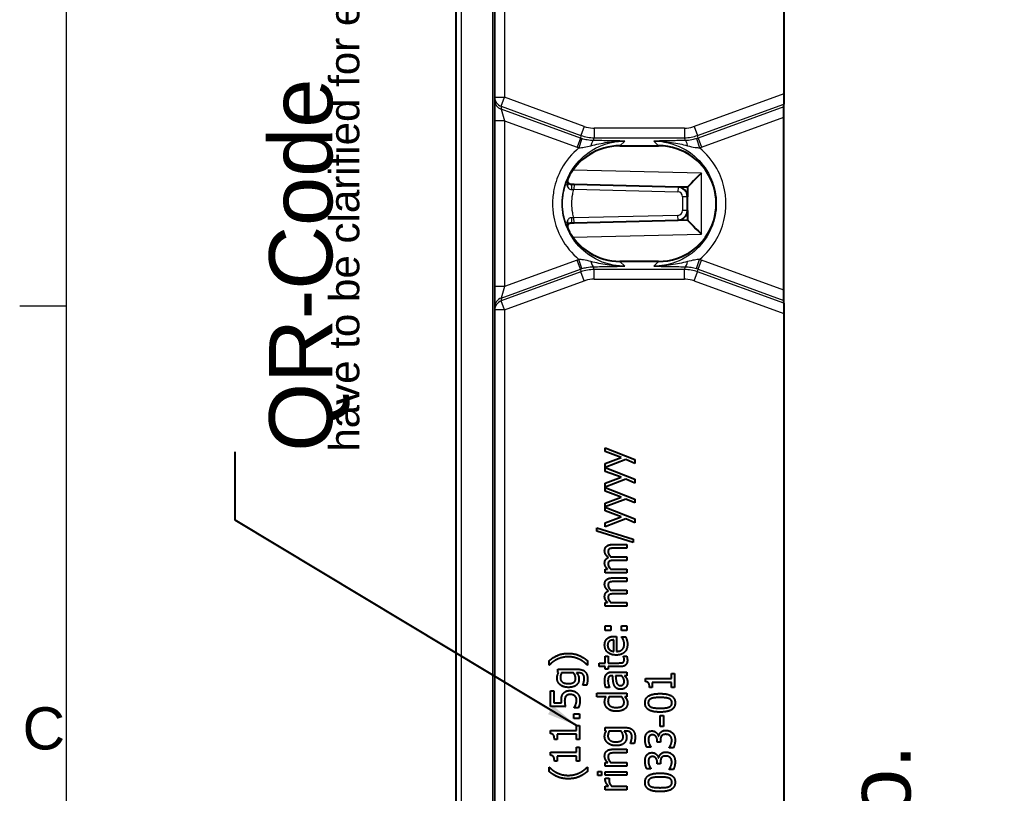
# Model space of a CAD drawing. Header units: millimetres. Extents: x 0 to 1486, y 0 to 1051.
# Drawn here: x 20.1 to 122.3, y 212.3 to 292.5 of the extents above; entities that cross this region are included whole.
import ezdxf

# ---------------------------------------------------------------- set-up
doc = ezdxf.new("R2010")
doc.units = ezdxf.units.MM
doc.header["$LTSCALE"] = 1.25
for name, color, linetype, lineweight, true_color in [('Sichtbare Kanten(DIN)', 7, 'Continuous', 25, 0x262659), ('Sichtbare tangentiale Kanten(DIN)', 7, 'Continuous', 15, 0x1a1a3e), ('Skizziergeometrie(DIN)', 7, 'Continuous', 9, 0x262659), ('Symbole(DIN)', 7, 'Continuous', 15, 0x262659)]:
    doc.layers.add(name, color=color, linetype=linetype, lineweight=lineweight, true_color=true_color)
doc.styles.add('Aktuell-DIN', font='arial.ttf')
doc.styles.add('Aktuell-DINGroßer Text', font='arial.ttf')
doc.dimstyles.new('STANDARD-DIN$7', dxfattribs={"dimscale": 1.25, "dimtxt": 5.25, "dimasz": 2.5, "dimexe": 3.175, "dimexo": 0, "dimgap": 0.8, "dimtad": 1, "dimrnd": 1e-08, "dimtxsty": 'Aktuell-DINGroßer Text', "dimcen": 0.09, "dimdle": 10, "dimclrd": 256, "dimclre": 256, "dimclrt": 256, "dimazin": 2, "dimtfac": 0.666667, "dimtmove": 0, "dimatfit": 3, "dimfxl": 1, "dimtolj": 1, "dimlwd": 25, "dimlwe": 25, "dimarcsym": 0})

# ---------------------------------------------------------------- blocks, each defined once
blk = doc.blocks.new('Ränder Standardrahmen')
at = {"layer": 'Skizziergeometrie(DIN)'}
blk.add_line((20, 210.25), (16.1, 210.25), dxfattribs=at)
at = {"layer": 'Skizziergeometrie(DIN)', "flags": 128}
blk.add_lwpolyline([(20, 20), (20, 821), (1169, 821), (1169, 20), (20, 20)], dxfattribs=at)
at = {"layer": 'Symbole(DIN)', "color": 179, "true_color": 0x262659, "insert": (16.339, 173.4), "char_height": 3.5, "attachment_point": 7, "style": 'Aktuell-DIN'}
blk.add_mtext('C', dxfattribs=at)

msp = doc.modelspace()

# ---------------------------------------------------------------- linework, layer by layer
at = {"layer": 'Sichtbare Kanten(DIN)'}
for p, q in [((65.4511, 134.9489), (65.4511, 411.9489)), ((69.4511, 284.4842), (69.4511, 406.992)), ((99.4511, 406.992), (99.4511, 284.8481)), ((69.4511, 284.1843), (69.4511, 284.4842)), ((69.4511, 282.0572), (69.4511, 284.1843)), ((99.4511, 284.8481), (99.4511, 283.7846)), ((99.4511, 283.4847), (99.4511, 283.7846)), ((99.4511, 282.4212), (99.4511, 283.4847)), ((69.4511, 264.8405), (69.4511, 282.0572)), ((99.4511, 264.4765), (99.4511, 282.4212)), ((82.4511, 279.4489), (86.4511, 279.4489)), ((77.6874, 275.4341), (77.3782, 275.4417)), ((88.4755, 275.1705), (77.6874, 275.4341)), ((89.4511, 275.1466), (88.4755, 275.1705)), ((89.4511, 275.1466), (89.4511, 275.1471)), ((89.4511, 275.1466), (89.4511, 274.1708)), ((89.4511, 272.727), (89.4511, 274.1708)), ((89.4511, 272.727), (89.4511, 271.7511)), ((77.6874, 271.4636), (88.4755, 271.7273)), ((88.4755, 271.7273), (89.4511, 271.7511)), ((89.4511, 271.7506), (89.4511, 271.7511)), ((77.3782, 271.456), (77.6874, 271.4636)), ((86.4511, 267.4489), (82.4511, 267.4489)), ((69.4511, 262.7134), (69.4511, 264.8405)), ((99.4511, 263.413), (99.4511, 264.4765)), ((69.4511, 262.4135), (69.4511, 262.7134)), ((99.4511, 263.1131), (99.4511, 263.413)), ((99.4511, 263.1131), (99.4511, 262.0496)), ((69.4511, 139.9057), (69.4511, 262.4135)), ((99.4511, 262.0496), (99.4511, 139.9057)), ((80.9225, 247.7219), (80.9225, 248.1157)), ((80.9225, 248.1157), (84.0027, 246.905)), ((82.5902, 247.1092), (80.9225, 247.7219)), ((80.9225, 246.4941), (82.5902, 247.1092)), ((83.0643, 246.9026), (80.9225, 246.0857)), ((80.9225, 246.0857), (80.9225, 246.4941)), ((84.0027, 246.499), (83.0643, 246.9026)), ((84.0027, 246.905), (84.0027, 246.499)), ((80.9225, 245.6676), (80.9225, 246.0614)), ((80.9225, 246.0614), (84.0027, 244.8507)), ((82.5902, 245.0549), (80.9225, 245.6676)), ((80.9225, 244.4398), (82.5902, 245.0549)), ((83.0643, 244.8483), (80.9225, 244.0314)), ((80.9225, 244.0314), (80.9225, 244.4398)), ((84.0027, 244.4447), (83.0643, 244.8483)), ((84.0027, 244.8507), (84.0027, 244.4447)), ((80.9225, 243.6133), (80.9225, 244.0071)), ((80.9225, 244.0071), (84.0027, 242.7964)), ((82.5902, 243.0006), (80.9225, 243.6133)), ((80.9225, 242.3855), (82.5902, 243.0006)), ((83.0643, 242.794), (80.9225, 241.9771)), ((80.9225, 241.9771), (80.9225, 242.3855)), ((84.0027, 242.3904), (83.0643, 242.794)), ((84.0027, 242.7964), (84.0027, 242.3904)), ((80.9225, 241.559), (80.9225, 241.9528)), ((80.9225, 241.9528), (84.0027, 240.7421)), ((82.5902, 240.9463), (80.9225, 241.559)), ((80.9225, 240.3313), (82.5902, 240.9463)), ((83.0643, 240.7397), (80.9225, 239.9228)), ((80.9225, 239.9228), (80.9225, 240.3313)), ((84.0027, 240.3361), (83.0643, 240.7397)), ((84.0027, 240.7421), (84.0027, 240.3361)), ((80.04, 239.4536), (80.04, 239.7988)), ((80.04, 239.7988), (83.8253, 238.6246)), ((83.8253, 238.2843), (80.04, 239.4536)), ((81.6907, 238.0752), (83.1737, 238.0752)), ((83.1737, 238.0752), (83.1737, 237.6959)), ((83.8253, 238.6246), (83.8253, 238.2843)), ((83.1737, 237.6959), (81.8706, 237.6959)), ((81.6907, 236.7988), (83.1737, 236.7988)), ((83.1737, 236.4196), (81.8706, 236.4196)), ((83.1737, 236.7988), (83.1737, 236.4196)), ((80.9225, 235.5225), (81.1705, 235.5225)), ((80.9225, 235.1432), (80.9225, 235.5225)), ((83.1737, 235.1432), (80.9225, 235.1432)), ((81.4914, 235.5225), (83.1737, 235.5225)), ((83.1737, 235.5225), (83.1737, 235.1432)), ((81.6907, 234.6108), (83.1737, 234.6108)), ((83.1737, 234.2316), (81.8706, 234.2316)), ((83.1737, 234.6108), (83.1737, 234.2316)), ((81.6907, 233.3345), (83.1737, 233.3345)), ((83.1737, 232.9552), (81.8706, 232.9552)), ((83.1737, 233.3345), (83.1737, 232.9552)), ((80.9225, 232.0582), (81.1705, 232.0582)), ((80.9225, 231.6789), (80.9225, 232.0582)), ((81.4914, 232.0582), (83.1737, 232.0582)), ((83.1737, 232.0582), (83.1737, 231.6789)), ((83.1737, 231.6789), (80.9225, 231.6789)), ((80.9225, 229.627), (81.4962, 229.627)), ((80.9225, 229.1457), (80.9225, 229.627)), ((81.4962, 229.1457), (80.9225, 229.1457)), ((81.4962, 229.627), (81.4962, 229.1457)), ((82.6, 229.627), (83.1737, 229.627)), ((82.6, 229.1457), (82.6, 229.627)), ((83.1737, 229.1457), (82.6, 229.1457)), ((83.1737, 229.627), (83.1737, 229.1457)), ((81.7977, 226.9893), (81.7977, 228.1781)), ((81.8804, 228.5476), (82.087, 228.5476)), ((82.087, 228.5476), (82.087, 226.9893)), ((82.6218, 228.5063), (83.0351, 228.5063)), ((82.6218, 228.4844), (82.6218, 228.5063)), ((75.1006, 225.5671), (75.1006, 226.029)), ((79.0633, 226.029), (79.0633, 225.5671)), ((80.2758, 225.7834), (80.9225, 225.7834)), ((80.2758, 225.4042), (80.2758, 225.7834)), ((80.9225, 226.4812), (81.2361, 226.4812)), ((80.9225, 225.7834), (80.9225, 226.4812)), ((81.2361, 226.4812), (81.2361, 225.7834)), ((81.2361, 225.7834), (82.3082, 225.7834)), ((82.8139, 226.4812), (83.1543, 226.4812)), ((82.8139, 226.4593), (82.8139, 226.4812)), ((75.12, 225.5671), (75.1006, 225.5671)), ((75.9831, 225.1416), (77.9766, 225.1416)), ((75.9831, 224.7843), (75.9831, 225.1416)), ((76.0779, 224.7624), (75.9831, 224.7843)), ((77.6241, 224.7624), (76.3866, 224.7624)), ((78.1322, 224.7624), (77.9353, 224.7624)), ((79.0633, 225.5671), (79.0439, 225.5671)), ((80.9225, 225.4042), (80.2758, 225.4042)), ((80.9225, 225.1489), (80.9225, 225.4042)), ((81.2361, 225.1489), (80.9225, 225.1489)), ((81.2361, 225.4042), (81.2361, 225.1489)), ((82.4833, 225.4042), (81.2361, 225.4042)), ((81.6348, 224.8475), (83.1737, 224.8475)), ((83.1737, 224.8475), (83.1737, 224.4682)), ((87.8068, 224.6919), (88.1131, 224.6919)), ((87.8068, 224.1595), (87.8068, 224.6919)), ((88.1131, 224.6919), (88.1131, 223.2283)), ((81.6932, 224.4682), (81.6202, 224.4682)), ((82.6194, 224.4682), (81.9946, 224.4682)), ((83.1737, 224.4682), (82.9355, 224.4682)), ((85.1034, 224.1595), (87.8068, 224.1595)), ((85.1034, 223.8483), (85.1034, 224.1595)), ((85.7963, 223.7729), (85.7963, 223.2283)), ((87.8068, 223.7729), (85.7963, 223.7729)), ((87.8068, 223.2283), (87.8068, 223.7729)), ((75.2343, 222.905), (75.5868, 222.905)), ((75.2343, 221.2591), (75.2343, 222.905)), ((75.5868, 222.905), (75.5868, 221.6457)), ((78.5941, 223.4714), (78.5941, 223.4909)), ((78.9879, 223.4714), (78.5941, 223.4714)), ((80.04, 222.6643), (83.1737, 222.6643)), ((80.04, 222.2851), (80.04, 222.6643)), ((81.3577, 223.2356), (80.9711, 223.2356)), ((81.3577, 223.2575), (81.3577, 223.2356)), ((83.1737, 222.6643), (83.1737, 222.2851)), ((85.7963, 223.2283), (85.5216, 223.2283)), ((88.1131, 223.2283), (87.8068, 223.2283)), ((75.5868, 221.6457), (76.3866, 221.6457)), ((81.0124, 222.2851), (80.04, 222.2851)), ((82.6267, 222.2851), (81.3261, 222.2851)), ((83.1737, 222.2851), (82.9452, 222.2851)), ((76.7805, 221.2591), (75.2343, 221.2591)), ((77.7019, 221.1351), (77.7019, 221.1643)), ((78.1273, 221.1351), (77.7019, 221.1351)), ((77.6605, 220.4982), (78.2343, 220.4982)), ((77.6605, 220.0168), (77.6605, 220.4982)), ((78.2343, 220.0168), (77.6605, 220.0168)), ((78.2343, 220.4982), (78.2343, 220.0168)), ((86.618, 220.3426), (86.9827, 220.3426)), ((86.618, 219.2073), (86.618, 220.3426)), ((86.9827, 220.3426), (86.9827, 219.2073)), ((75.2246, 218.7697), (77.928, 218.7697)), ((75.2246, 218.4585), (75.2246, 218.7697)), ((77.928, 219.3021), (78.2343, 219.3021)), ((77.928, 218.7697), (77.928, 219.3021)), ((78.2343, 219.3021), (78.2343, 217.8385)), ((80.9225, 219.0954), (82.916, 219.0954)), ((80.9225, 218.7381), (80.9225, 219.0954)), ((81.0173, 218.7162), (80.9225, 218.7381)), ((82.5635, 218.7162), (81.3261, 218.7162)), ((83.0716, 218.7162), (82.8747, 218.7162)), ((86.9827, 219.2073), (86.618, 219.2073)), ((75.9174, 217.8385), (75.6427, 217.8385)), ((75.9174, 218.3831), (75.9174, 217.8385)), ((77.928, 218.3831), (75.9174, 218.3831)), ((77.928, 217.8385), (77.928, 218.3831)), ((78.2343, 217.8385), (77.928, 217.8385)), ((86.319, 217.5808), (86.319, 217.7146)), ((86.652, 217.5808), (86.319, 217.5808)), ((86.4454, 218.1789), (86.4746, 218.1789)), ((86.652, 217.751), (86.652, 217.5808)), ((75.2246, 216.5184), (77.928, 216.5184)), ((75.2246, 216.2073), (75.2246, 216.5184)), ((77.928, 217.0509), (78.2343, 217.0509)), ((77.928, 216.5184), (77.928, 217.0509)), ((78.2343, 217.0509), (78.2343, 215.5873)), ((81.7126, 216.8321), (83.1737, 216.8321)), ((83.1737, 216.8321), (83.1737, 216.4528)), ((83.5335, 217.4253), (83.5335, 217.4447)), ((83.9274, 217.4253), (83.5335, 217.4253)), ((85.6601, 217.0509), (85.2347, 217.0509)), ((85.6601, 217.0752), (85.6601, 217.0509)), ((87.5661, 216.9682), (87.5661, 216.9974)), ((87.9916, 216.9682), (87.5661, 216.9682)), ((75.9174, 215.5873), (75.6427, 215.5873)), ((75.9174, 216.1319), (75.9174, 215.5873)), ((77.928, 216.1319), (75.9174, 216.1319)), ((77.928, 215.5873), (77.928, 216.1319)), ((78.2343, 215.5873), (77.928, 215.5873)), ((83.1737, 216.4528), (81.8901, 216.4528)), ((86.4454, 215.9277), (86.4746, 215.9277)), ((86.652, 215.4998), (86.652, 215.3296)), ((75.1006, 214.982), (75.12, 214.982)), ((75.1006, 214.5201), (75.1006, 214.982)), ((79.0439, 214.982), (79.0633, 214.982)), ((79.0633, 214.982), (79.0633, 214.5201)), ((80.1543, 214.5347), (80.5481, 214.5347)), ((80.1543, 214.1043), (80.1543, 214.5347)), ((80.5481, 214.5347), (80.5481, 214.1043)), ((80.9225, 215.4439), (81.1729, 215.4439)), ((80.9225, 215.0646), (80.9225, 215.4439)), ((83.1737, 215.0646), (80.9225, 215.0646)), ((80.9225, 214.5079), (83.1737, 214.5079)), ((80.9225, 214.1287), (80.9225, 214.5079)), ((81.4914, 215.4439), (83.1737, 215.4439)), ((83.1737, 215.4439), (83.1737, 215.0646)), ((83.1737, 214.5079), (83.1737, 214.1287)), ((85.6601, 214.7996), (85.2347, 214.7996)), ((85.6601, 214.824), (85.6601, 214.7996)), ((86.319, 215.3296), (86.319, 215.4633)), ((86.652, 215.3296), (86.319, 215.3296)), ((87.5661, 214.717), (87.5661, 214.7462)), ((87.9916, 214.717), (87.5661, 214.717)), ((80.5481, 214.1043), (80.1543, 214.1043)), ((83.1737, 214.1287), (80.9225, 214.1287)), ((80.9347, 213.8272), (81.3285, 213.8272)), ((81.3285, 213.8272), (81.3285, 213.8078)), ((80.9225, 213.0128), (81.258, 213.0128)), ((80.9225, 212.6335), (80.9225, 213.0128)), ((83.1737, 212.6335), (80.9225, 212.6335)), ((81.5765, 213.0128), (83.1737, 213.0128)), ((83.1737, 213.0128), (83.1737, 212.6335))]:
    msp.add_line(p, q, dxfattribs=at)
for centre, radius, start, end in [((82.4511, 273.4489), 6, 90, 154.70578), ((86.4511, 273.4489), 6, 17.234108, 90), ((88.4511, 274.1708), 1, 0, 88.6), ((86.4511, 273.4489), 6, 342.765892, 17.234108), ((88.4511, 272.727), 1, 271.4, 0), ((86.4511, 273.4489), 6, 270, 342.765892), ((82.4511, 273.4489), 6, 205.29422, 270)]:
    msp.add_arc(centre, radius, start, end, dxfattribs=at)
for centre, major_axis, start_param, end_param in [((90.9511, 276.6104), (1.4999, 1.4637), 1.58420608, 3.12882246), ((90.9511, 270.2873), (-1.4999, 1.4637), 0.01277019, 1.55738658)]:
    msp.add_ellipse(centre, major_axis=major_axis, ratio=0.01308681, start_param=start_param, end_param=end_param, dxfattribs=at)
for points, knots in [([(77.0263, 276.0125), (76.998, 275.9526), (76.9849, 275.8855), (76.9922, 275.7532), (77.0127, 275.6881), (77.0493, 275.6286), (77.0513, 275.6256), (77.0532, 275.6226)], [0, 0, 0, 0, 0.49695745, 0.49695745, 0.99391491, 0.99391491, 1.02081466, 1.02081466, 1.02081466, 1.02081466]), ([(77.3782, 275.4417), (77.352, 275.4423), (77.3262, 275.4455), (77.2619, 275.4598), (77.2251, 275.4743), (77.1498, 275.5165), (77.1143, 275.5466), (77.0737, 275.5934), (77.0629, 275.6078), (77.0535, 275.6221)], [-0.229242029, -0.229242029, -0.229242029, -0.229242029, -0.211233889, -0.211233889, -0.182420864, -0.182420864, -0.144963932, -0.144963932, -0.129209049, -0.129209049, -0.129209049, -0.129209049]), ([(77.0532, 271.2752), (77.0513, 271.2722), (77.0493, 271.2691), (77.0127, 271.2097), (76.9922, 271.1445), (76.9849, 271.0122), (76.998, 270.9452), (77.0263, 270.8853)], [0.96701516, 0.96701516, 0.96701516, 0.96701516, 0.99391491, 0.99391491, 1.49087236, 1.49087236, 1.98782982, 1.98782982, 1.98782982, 1.98782982]), ([(77.0532, 271.2752), (77.0532, 271.2752), (77.0532, 271.2752), (77.0532, 271.2752), (77.0747, 271.308), (77.102, 271.3391), (77.16, 271.3864), (77.1879, 271.4042), (77.248, 271.4323), (77.2799, 271.4428), (77.3345, 271.4532), (77.3562, 271.4555), (77.3782, 271.456)], [-0.100032044, -0.100032044, -0.100032044, -0.100032044, -0.100031662, -0.100031662, -0.100031662, -0.064956345, -0.064956345, -0.039267689, -0.039267689, -0.015102957, -0.015102957, 0, 0, 0, 0])]:
    msp.add_open_spline(points, degree=3, knots=knots, dxfattribs=at)
for points in [[(81.0513, 237.8855), (81.1535, 237.9755), (81.4598, 238.0752), (81.6907, 238.0752)], [(80.8593, 237.4139), (80.8593, 237.5598), (80.9492, 237.798), (81.0513, 237.8855)], [(81.2483, 236.7259), (81.0562, 236.8985), (80.8593, 237.2243), (80.8593, 237.4139)], [(81.3771, 237.6327), (81.2969, 237.5938), (81.2191, 237.4455), (81.2191, 237.3167)], [(81.2191, 237.3167), (81.2191, 237.2), (81.3625, 236.9325), (81.4987, 236.7915)], [(81.8706, 237.6959), (81.715, 237.6959), (81.45, 237.6716), (81.3771, 237.6327)], [(80.8593, 236.1376), (80.8593, 236.3369), (81.0416, 236.6457), (81.2483, 236.7259)], [(81.1705, 235.5225), (81.0222, 235.6708), (80.8593, 235.9625), (80.8593, 236.1376)], [(81.3771, 236.3564), (81.2969, 236.3175), (81.2191, 236.1692), (81.2191, 236.0403)], [(81.2191, 236.0403), (81.2191, 235.9188), (81.3723, 235.6489), (81.4914, 235.5225)], [(81.8706, 236.4196), (81.715, 236.4196), (81.45, 236.3953), (81.3771, 236.3564)], [(81.4987, 236.7915), (81.5327, 236.794), (81.6275, 236.7988), (81.6907, 236.7988)], [(80.8593, 233.9496), (80.8593, 234.0954), (80.9492, 234.3337), (81.0513, 234.4212)], [(81.2483, 233.2616), (81.0562, 233.4342), (80.8593, 233.7599), (80.8593, 233.9496)], [(81.0513, 234.4212), (81.1535, 234.5112), (81.4598, 234.6108), (81.6907, 234.6108)], [(81.3771, 234.1684), (81.2969, 234.1295), (81.2191, 233.9812), (81.2191, 233.8523)], [(81.8706, 234.2316), (81.715, 234.2316), (81.45, 234.2073), (81.3771, 234.1684)], [(80.8593, 232.6732), (80.8593, 232.8726), (81.0416, 233.1813), (81.2483, 233.2616)], [(81.2191, 233.8523), (81.2191, 233.7356), (81.3625, 233.4682), (81.4987, 233.3272)], [(81.3771, 232.892), (81.2969, 232.8531), (81.2191, 232.7048), (81.2191, 232.576)], [(81.8706, 232.9552), (81.715, 232.9552), (81.45, 232.9309), (81.3771, 232.892)], [(81.4987, 233.3272), (81.5327, 233.3296), (81.6275, 233.3345), (81.6907, 233.3345)], [(81.1705, 232.0582), (81.0222, 232.2065), (80.8593, 232.4982), (80.8593, 232.6732)], [(81.2191, 232.576), (81.2191, 232.4544), (81.3723, 232.1846), (81.4914, 232.0582)], [(80.8593, 227.6457), (80.8593, 227.8548), (80.9808, 228.1781), (81.1097, 228.2972)], [(81.1097, 228.2972), (81.2385, 228.4188), (81.6105, 228.5476), (81.8804, 228.5476)], [(81.3455, 228.0492), (81.2604, 227.9836), (81.1705, 227.777), (81.1705, 227.6238)], [(81.7977, 228.1781), (81.6445, 228.1732), (81.4209, 228.11), (81.3455, 228.0492)], [(82.7945, 228.1951), (82.7458, 228.2972), (82.6607, 228.4382), (82.6218, 228.4844)], [(82.8941, 227.7332), (82.8941, 227.8572), (82.8382, 228.0979), (82.7945, 228.1951)], [(83.0351, 228.5063), (83.0619, 228.4407), (83.1397, 228.2413), (83.1616, 228.1635)], [(83.1616, 228.1635), (83.1932, 228.0541), (83.2248, 227.8742), (83.2248, 227.7381)], [(75.1006, 226.029), (75.5163, 226.3791), (76.4547, 226.7802), (77.0819, 226.7802)], [(77.0819, 226.7802), (77.7043, 226.7802), (78.6476, 226.3815), (79.0633, 226.029)], [(82.0603, 226.6052), (81.5108, 226.6052), (80.8593, 227.1813), (80.8593, 227.6457)], [(81.1705, 227.6238), (81.1705, 227.4731), (81.2604, 227.2616), (81.3479, 227.174)], [(81.3479, 227.174), (81.4379, 227.089), (81.6543, 227.0014), (81.7977, 226.9893)], [(83.2248, 227.7381), (83.2248, 227.1984), (82.6194, 226.6052), (82.0603, 226.6052)], [(82.087, 226.9893), (82.4784, 226.9893), (82.8941, 227.3831), (82.8941, 227.7332)], [(75.9077, 226.153), (75.6573, 226.0314), (75.2586, 225.7202), (75.12, 225.5671)], [(77.0819, 226.4253), (76.7489, 226.4253), (76.1581, 226.277), (75.9077, 226.153)], [(78.2562, 226.153), (77.996, 226.2794), (77.4174, 226.4253), (77.0819, 226.4253)], [(79.0439, 225.5671), (78.9053, 225.7227), (78.4993, 226.0363), (78.2562, 226.153)], [(82.3082, 225.7834), (82.4784, 225.7834), (82.6656, 225.7956), (82.7458, 225.8369)], [(83.2175, 226.0606), (83.2175, 225.7518), (82.865, 225.4042), (82.4833, 225.4042)], [(82.7458, 225.8369), (82.8163, 225.871), (82.8868, 226.0241), (82.8868, 226.1554)], [(82.8868, 226.1554), (82.8868, 226.2478), (82.8309, 226.4204), (82.8139, 226.4593)], [(83.1543, 226.4812), (83.1834, 226.3742), (83.2175, 226.1554), (83.2175, 226.0606)], [(75.9199, 224.2032), (75.9199, 224.3783), (76.0025, 224.6335), (76.0779, 224.7624)], [(76.3866, 224.7624), (76.3186, 224.6214), (76.2602, 224.3831), (76.2602, 224.264)], [(77.8453, 224.1789), (77.8453, 224.3272), (77.7286, 224.6384), (77.6241, 224.7624)], [(77.9353, 224.7624), (78.069, 224.6092), (78.1954, 224.315), (78.1954, 224.0938)], [(77.9766, 225.1416), (78.5503, 225.1416), (79.0852, 224.6432), (79.0852, 224.1303)], [(78.5698, 224.6457), (78.4871, 224.7113), (78.2708, 224.7624), (78.1322, 224.7624)], [(81.0368, 224.6019), (81.1291, 224.7259), (81.4233, 224.8475), (81.6348, 224.8475)], [(76.2213, 223.5444), (76.0779, 223.6708), (75.9199, 224.0184), (75.9199, 224.2032)], [(76.2602, 224.264), (76.2602, 223.9771), (76.6832, 223.6465), (77.0795, 223.6465)], [(77.0795, 223.6465), (77.4539, 223.6465), (77.8453, 223.8969), (77.8453, 224.1789)], [(78.1954, 224.0938), (78.1954, 223.7097), (77.6241, 223.2551), (77.0868, 223.2551)], [(78.7448, 224.1595), (78.7448, 224.3345), (78.6524, 224.5776), (78.5698, 224.6457)], [(78.5941, 223.4909), (78.6111, 223.5298), (78.6646, 223.6781), (78.6865, 223.7729)], [(78.6865, 223.7729), (78.7132, 223.8774), (78.7448, 224.0549), (78.7448, 224.1595)], [(79.0852, 224.1303), (79.0852, 223.965), (79.0317, 223.6197), (78.9879, 223.4714)], [(80.869, 223.9236), (80.869, 224.157), (80.9419, 224.4755), (81.0368, 224.6019)], [(80.9711, 223.2356), (80.9419, 223.3402), (80.869, 223.7316), (80.869, 223.9236)], [(81.2799, 224.315), (81.2337, 224.2421), (81.2045, 224.033), (81.2045, 223.9212)], [(81.2045, 223.9212), (81.2045, 223.7899), (81.2823, 223.435), (81.3577, 223.2575)], [(81.6202, 224.4682), (81.4889, 224.4682), (81.3261, 224.388), (81.2799, 224.315)], [(81.8633, 223.4642), (81.7758, 223.6538), (81.7102, 224.1692), (81.6932, 224.4682)], [(81.9946, 224.4682), (82.0068, 224.3321), (82.0481, 223.9212), (82.087, 223.7924)], [(82.087, 223.7924), (82.1332, 223.6416), (82.3253, 223.4447), (82.4954, 223.4447)], [(82.4954, 223.4447), (82.6899, 223.4447), (82.8868, 223.6635), (82.8868, 223.8726)], [(82.8868, 223.8726), (82.8868, 224.0501), (82.7337, 224.3418), (82.6194, 224.4682)], [(82.9355, 224.4682), (82.9695, 224.422), (83.0911, 224.2664), (83.1275, 224.1935)], [(83.2369, 223.7364), (83.2369, 223.5979), (83.1324, 223.3475), (83.0376, 223.2526)], [(83.1275, 224.1935), (83.181, 224.0938), (83.2369, 223.9066), (83.2369, 223.7364)], [(85.5216, 223.2283), (85.5216, 223.5371), (85.3465, 223.8288), (85.1034, 223.8483)], [(77.0868, 223.2551), (76.8072, 223.2551), (76.3745, 223.4131), (76.2213, 223.5444)], [(76.5568, 222.6133), (76.6687, 222.7616), (77.009, 222.922), (77.2813, 222.922)], [(77.2813, 222.922), (77.4977, 222.922), (77.8672, 222.7834), (78.0033, 222.657)], [(78.0033, 222.657), (78.1395, 222.5306), (78.2975, 222.1538), (78.2975, 221.9204)], [(82.5222, 223.0533), (82.2888, 223.0533), (81.9582, 223.2502), (81.8633, 223.4642)], [(83.0376, 223.2526), (82.9452, 223.1627), (82.6729, 223.0533), (82.5222, 223.0533)], [(76.3696, 221.918), (76.3696, 222.1489), (76.445, 222.4674), (76.5568, 222.6133)], [(76.3866, 221.6457), (76.3769, 221.7186), (76.3696, 221.8596), (76.3696, 221.918)], [(76.8461, 222.3434), (76.7708, 222.2583), (76.7075, 222.0055), (76.7075, 221.8523)], [(76.7075, 221.8523), (76.7075, 221.687), (76.7586, 221.3588), (76.7805, 221.2591)], [(77.2789, 222.5136), (77.1184, 222.5136), (76.9142, 222.4261), (76.8461, 222.3434)], [(77.7675, 222.3604), (77.6776, 222.4358), (77.4393, 222.5136), (77.2789, 222.5136)], [(77.9499, 221.9277), (77.9499, 222.0492), (77.8623, 222.2778), (77.7675, 222.3604)], [(77.8623, 221.4877), (77.9037, 221.6068), (77.9499, 221.8037), (77.9499, 221.9277)], [(78.2975, 221.9204), (78.2975, 221.7065), (78.2027, 221.2883), (78.1273, 221.1351)], [(80.8593, 221.7283), (80.8593, 221.8961), (80.9347, 222.1465), (81.0124, 222.2851)], [(81.1729, 221.0646), (81.027, 221.1886), (80.8593, 221.5363), (80.8593, 221.7283)], [(81.3261, 222.2851), (81.258, 222.1441), (81.2069, 221.9204), (81.2069, 221.7915)], [(81.2069, 221.7915), (81.2069, 221.4998), (81.6445, 221.1692), (82.0578, 221.1692)], [(82.0578, 221.1692), (82.4565, 221.1692), (82.8771, 221.422), (82.8771, 221.7016)], [(82.8771, 221.7016), (82.8771, 221.8499), (82.741, 222.1513), (82.6267, 222.2851)], [(82.9452, 222.2851), (83.0181, 222.1975), (83.1154, 222.0687), (83.1567, 221.9812)], [(83.1567, 221.9812), (83.1956, 221.9009), (83.2369, 221.7283), (83.2369, 221.6141)], [(85.0524, 221.6505), (85.0524, 222.1441), (85.8303, 222.6084), (86.6131, 222.6084)], [(86.6156, 220.6902), (85.8036, 220.6902), (85.0524, 221.1595), (85.0524, 221.6505)], [(85.6966, 222.0906), (85.5434, 222.0298), (85.3854, 221.8183), (85.3854, 221.6505)], [(85.3854, 221.6505), (85.3854, 221.4828), (85.5434, 221.2664), (85.7015, 221.2032)], [(86.6131, 222.2), (86.3044, 222.2), (85.8498, 222.1513), (85.6966, 222.0906)], [(86.6131, 222.6084), (87.4203, 222.6084), (88.1763, 222.1392), (88.1763, 221.6505)], [(87.5272, 222.093), (87.3789, 222.1513), (86.9219, 222.2), (86.6131, 222.2)], [(88.1763, 221.6505), (88.1763, 221.1546), (87.4057, 220.6902), (86.6156, 220.6902)], [(87.5199, 221.2008), (87.6755, 221.2591), (87.8433, 221.4755), (87.8433, 221.6505)], [(87.8433, 221.6505), (87.8433, 221.8159), (87.6853, 222.0322), (87.5272, 222.093)], [(77.7019, 221.1643), (77.7359, 221.2105), (77.8234, 221.3831), (77.8623, 221.4877)], [(82.0651, 220.7778), (81.7685, 220.7778), (81.3358, 220.9309), (81.1729, 221.0646)], [(82.9355, 221.0087), (82.7872, 220.8993), (82.3496, 220.7778), (82.0651, 220.7778)], [(83.2369, 221.6141), (83.2369, 221.4293), (83.0838, 221.1181), (82.9355, 221.0087)], [(85.7015, 221.2032), (85.8546, 221.1424), (86.3214, 221.0987), (86.6156, 221.0987)], [(86.6156, 221.0987), (86.9316, 221.0987), (87.3546, 221.1376), (87.5199, 221.2008)], [(80.8593, 218.157), (80.8593, 218.3321), (80.9419, 218.5873), (81.0173, 218.7162)], [(81.3261, 218.7162), (81.258, 218.5752), (81.1996, 218.3369), (81.1996, 218.2178)], [(82.7847, 218.1327), (82.7847, 218.281), (82.668, 218.5922), (82.5635, 218.7162)], [(82.8747, 218.7162), (83.0084, 218.563), (83.1348, 218.2689), (83.1348, 218.0476)], [(82.916, 219.0954), (83.4898, 219.0954), (84.0246, 218.5971), (84.0246, 218.0841)], [(83.5092, 218.5995), (83.4265, 218.6651), (83.2102, 218.7162), (83.0716, 218.7162)], [(83.6842, 218.1133), (83.6842, 218.2883), (83.5919, 218.5314), (83.5092, 218.5995)], [(85.2201, 218.4658), (85.3149, 218.5971), (85.5896, 218.7332), (85.7744, 218.7332)], [(85.7744, 218.7332), (86.0224, 218.7332), (86.3968, 218.4074), (86.4454, 218.1789)], [(86.4746, 218.1789), (86.494, 218.2737), (86.5815, 218.4901), (86.669, 218.5825)], [(86.669, 218.5825), (86.7541, 218.6748), (87.0264, 218.7915), (87.2233, 218.7915)], [(87.2233, 218.7915), (87.4251, 218.7915), (87.7679, 218.653), (87.8992, 218.5266)], [(75.6427, 217.8385), (75.6427, 218.1473), (75.4677, 218.439), (75.2246, 218.4585)], [(81.1607, 217.4982), (81.0173, 217.6246), (80.8593, 217.9723), (80.8593, 218.157)], [(81.1996, 218.2178), (81.1996, 217.9309), (81.6227, 217.6003), (82.0189, 217.6003)], [(82.0189, 217.6003), (82.3933, 217.6003), (82.7847, 217.8507), (82.7847, 218.1327)], [(83.1348, 218.0476), (83.1348, 217.6635), (82.5635, 217.2089), (82.0262, 217.2089)], [(83.5335, 217.4447), (83.5505, 217.4836), (83.604, 217.6319), (83.6259, 217.7267)], [(83.6259, 217.7267), (83.6526, 217.8313), (83.6842, 218.0087), (83.6842, 218.1133)], [(84.0246, 218.0841), (84.0246, 217.9188), (83.9711, 217.5736), (83.9274, 217.4253)], [(85.0499, 217.8337), (85.0499, 218.0379), (85.1326, 218.3418), (85.2201, 218.4658)], [(85.2347, 217.0509), (85.1642, 217.1821), (85.0499, 217.6319), (85.0499, 217.8337)], [(85.49, 218.1667), (85.4389, 218.0914), (85.3976, 217.9066), (85.3976, 217.8021)], [(85.3976, 217.8021), (85.3976, 217.6927), (85.4511, 217.4763), (85.4924, 217.3718)], [(85.8157, 218.3248), (85.7015, 218.3248), (85.5386, 218.2372), (85.49, 218.1667)], [(86.319, 217.7146), (86.319, 217.9844), (86.0613, 218.3248), (85.8157, 218.3248)], [(86.759, 218.2032), (86.6982, 218.1181), (86.652, 217.8872), (86.652, 217.751)], [(87.1942, 218.3831), (87.0313, 218.3831), (86.8198, 218.2883), (86.759, 218.2032)], [(87.6609, 218.2178), (87.571, 218.298), (87.3571, 218.3831), (87.1942, 218.3831)], [(87.5661, 216.9974), (87.6585, 217.1238), (87.8287, 217.5517), (87.8287, 217.7632)], [(87.8287, 217.7632), (87.8287, 217.8872), (87.7509, 218.1351), (87.6609, 218.2178)], [(87.8992, 218.5266), (88.0353, 218.3953), (88.1763, 218.0233), (88.1763, 217.7875)], [(88.1763, 217.7875), (88.1763, 217.5614), (88.0669, 217.1189), (87.9916, 216.9682)], [(80.8593, 216.127), (80.8593, 216.4577), (81.2969, 216.8321), (81.7126, 216.8321)], [(82.0262, 217.2089), (81.7466, 217.2089), (81.3139, 217.3669), (81.1607, 217.4982)], [(85.4924, 217.3718), (85.5337, 217.2745), (85.6212, 217.1311), (85.6601, 217.0752)], [(86.669, 216.3313), (86.7541, 216.4236), (87.0264, 216.5403), (87.2233, 216.5403)], [(87.2233, 216.5403), (87.4251, 216.5403), (87.7679, 216.4018), (87.8992, 216.2753)], [(75.6427, 215.5873), (75.6427, 215.8961), (75.4677, 216.1878), (75.2246, 216.2073)], [(81.1729, 215.4439), (81.0197, 215.6141), (80.8593, 215.9423), (80.8593, 216.127)], [(81.3868, 216.3799), (81.3018, 216.3337), (81.2191, 216.1684), (81.2191, 216.0274)], [(81.2191, 216.0274), (81.2191, 215.8864), (81.3698, 215.5873), (81.4914, 215.4439)], [(81.8901, 216.4528), (81.7345, 216.4528), (81.4671, 216.4236), (81.3868, 216.3799)], [(85.0499, 215.5825), (85.0499, 215.7867), (85.1326, 216.0906), (85.2201, 216.2146)], [(85.2347, 214.7996), (85.1642, 214.9309), (85.0499, 215.3807), (85.0499, 215.5825)], [(85.2201, 216.2146), (85.3149, 216.3458), (85.5896, 216.482), (85.7744, 216.482)], [(85.49, 215.9155), (85.4389, 215.8402), (85.3976, 215.6554), (85.3976, 215.5509)], [(85.3976, 215.5509), (85.3976, 215.4415), (85.4511, 215.2251), (85.4924, 215.1206)], [(85.8157, 216.0736), (85.7015, 216.0736), (85.5386, 215.986), (85.49, 215.9155)], [(85.7744, 216.482), (86.0224, 216.482), (86.3968, 216.1562), (86.4454, 215.9277)], [(86.319, 215.4633), (86.319, 215.7332), (86.0613, 216.0736), (85.8157, 216.0736)], [(86.4746, 215.9277), (86.494, 216.0225), (86.5815, 216.2389), (86.669, 216.3313)], [(86.759, 215.952), (86.6982, 215.8669), (86.652, 215.636), (86.652, 215.4998)], [(87.1942, 216.1319), (87.0313, 216.1319), (86.8198, 216.0371), (86.759, 215.952)], [(87.6609, 215.9666), (87.571, 216.0468), (87.3571, 216.1319), (87.1942, 216.1319)], [(87.5661, 214.7462), (87.6585, 214.8726), (87.8287, 215.3005), (87.8287, 215.512)], [(87.8287, 215.512), (87.8287, 215.636), (87.7509, 215.8839), (87.6609, 215.9666)], [(87.8992, 216.2753), (88.0353, 216.1441), (88.1763, 215.7721), (88.1763, 215.5363)], [(88.1763, 215.5363), (88.1763, 215.3102), (88.0669, 214.8677), (87.9916, 214.717)], [(77.0819, 213.7689), (76.462, 213.7689), (75.5163, 214.1651), (75.1006, 214.5201)], [(75.12, 214.982), (75.2683, 214.8191), (75.6524, 214.5225), (75.9077, 214.3961)], [(79.0633, 214.5201), (78.6476, 214.17), (77.7165, 213.7689), (77.0819, 213.7689)], [(78.2562, 214.3961), (78.5041, 214.5176), (78.9053, 214.8264), (79.0439, 214.982)], [(85.4924, 215.1206), (85.5337, 215.0233), (85.6212, 214.8799), (85.6601, 214.824)], [(75.9077, 214.3961), (76.1557, 214.2745), (76.7513, 214.1238), (77.0819, 214.1238)], [(77.0819, 214.1238), (77.4272, 214.1238), (77.9985, 214.2697), (78.2562, 214.3961)], [(80.9225, 213.674), (80.9225, 213.7324), (80.9274, 213.7907), (80.9347, 213.8272)], [(81.258, 213.0128), (81.0732, 213.2194), (80.9225, 213.5282), (80.9225, 213.674)], [(81.3285, 213.8078), (81.3163, 213.764), (81.3115, 213.6692), (81.3115, 213.6035)], [(81.3115, 213.6035), (81.3115, 213.4504), (81.4452, 213.1489), (81.5765, 213.0128)], [(85.0524, 213.3993), (85.0524, 213.8928), (85.8303, 214.3572), (86.6131, 214.3572)], [(85.6966, 213.8394), (85.5434, 213.7786), (85.3854, 213.5671), (85.3854, 213.3993)], [(86.6131, 213.9488), (86.3044, 213.9488), (85.8498, 213.9001), (85.6966, 213.8394)], [(86.6131, 214.3572), (87.4203, 214.3572), (88.1763, 213.888), (88.1763, 213.3993)], [(87.5272, 213.8418), (87.3789, 213.9001), (86.9219, 213.9488), (86.6131, 213.9488)], [(87.8433, 213.3993), (87.8433, 213.5646), (87.6853, 213.781), (87.5272, 213.8418)], [(86.6156, 212.439), (85.8036, 212.439), (85.0524, 212.9082), (85.0524, 213.3993)], [(85.3854, 213.3993), (85.3854, 213.2316), (85.5434, 213.0152), (85.7015, 212.952)], [(85.7015, 212.952), (85.8546, 212.8912), (86.3214, 212.8475), (86.6156, 212.8475)], [(88.1763, 213.3993), (88.1763, 212.9034), (87.4057, 212.439), (86.6156, 212.439)], [(86.6156, 212.8475), (86.9316, 212.8475), (87.3546, 212.8864), (87.5199, 212.9496)], [(87.5199, 212.9496), (87.6755, 213.0079), (87.8433, 213.2243), (87.8433, 213.3993)]]:
    msp.add_open_spline(points, degree=2, dxfattribs=at)
at = {"layer": 'Sichtbare tangentiale Kanten(DIN)'}
for p, q in [((65.9511, 411.9489), (65.9511, 134.9489)), ((69.2511, 134.9489), (69.2511, 411.9489)), ((70.4511, 406.992), (70.4511, 284.4842)), ((69.4511, 284.4842), (70.4511, 284.4842)), ((70.1092, 283.5451), (70.4511, 284.4842)), ((78.7369, 281.4684), (70.4511, 284.4842)), ((99.4511, 284.8481), (90.1652, 281.4684)), ((70.1092, 283.5451), (70.1092, 283.2452)), ((70.1092, 283.5451), (78.3951, 280.5293)), ((70.1092, 283.2452), (70.4511, 282.0572)), ((78.3454, 280.2475), (70.1092, 283.2452)), ((90.507, 280.5293), (99.4511, 283.7846)), ((99.4511, 283.4847), (90.5567, 280.2475)), ((70.4511, 282.0572), (69.4511, 282.0572)), ((70.4511, 282.0572), (70.4511, 264.8405)), ((70.4511, 282.0572), (78.0036, 279.3083)), ((90.8985, 279.3083), (99.4511, 282.4212)), ((78.7369, 281.4684), (78.3951, 280.5293)), ((89.1398, 281.2876), (79.7623, 281.2876)), ((79.7623, 281.2876), (79.7623, 280.2882)), ((89.1398, 281.2876), (89.1398, 280.2882)), ((90.1652, 281.4684), (90.507, 280.5293)), ((78.3454, 280.2475), (78.0036, 279.3083)), ((78.4992, 280.195), (78.1959, 279.2427)), ((78.3951, 280.5293), (78.3454, 280.2475)), ((79.7107, 279.9956), (79.7623, 280.2882)), ((79.7623, 280.2882), (89.1398, 280.2882)), ((82.4511, 279.4489), (82.9412, 279.939)), ((85.9609, 279.939), (86.4511, 279.4489)), ((89.1398, 280.2882), (89.1914, 279.9955)), ((90.4035, 280.1952), (90.707, 279.243)), ((90.5567, 280.2475), (90.507, 280.5293)), ((90.5567, 280.2475), (90.8985, 279.3083)), ((90.9118, 276.6104), (77.5688, 276.9365)), ((90.9118, 270.2873), (90.9118, 276.6104)), ((77.6874, 275.4341), (77.6752, 274.9343)), ((77.6752, 274.9343), (88.4633, 274.6706)), ((88.4755, 275.1705), (88.4633, 274.6706)), ((89.4511, 274.1708), (88.9511, 274.1708)), ((88.9511, 274.1708), (88.9511, 272.727)), ((89.4511, 272.727), (88.9511, 272.727)), ((88.4633, 272.2271), (77.6752, 271.9635)), ((77.6874, 271.4636), (77.6752, 271.9635)), ((88.4755, 271.7273), (88.4633, 272.2271)), ((77.5688, 269.9612), (90.9118, 270.2873)), ((78.0036, 267.5894), (70.4511, 264.8405)), ((78.3454, 266.6503), (78.0036, 267.5894)), ((78.4992, 266.7028), (78.1959, 267.655)), ((90.4035, 266.7026), (90.707, 267.6548)), ((90.5567, 266.6503), (90.8985, 267.5894)), ((99.4511, 264.4765), (90.8985, 267.5894)), ((70.1092, 263.6526), (78.3454, 266.6503)), ((78.3454, 266.6503), (78.3951, 266.3685)), ((79.7623, 266.6095), (79.7107, 266.9022)), ((79.7623, 265.6102), (79.7623, 266.6095)), ((89.1398, 266.6095), (79.7623, 266.6095)), ((82.4511, 267.4489), (82.9412, 266.9588)), ((86.4511, 267.4489), (85.9609, 266.9588)), ((89.1914, 266.9022), (89.1398, 266.6095)), ((89.1398, 265.6102), (89.1398, 266.6095)), ((90.507, 266.3685), (90.5567, 266.6503)), ((90.5567, 266.6503), (99.4511, 263.413)), ((78.3951, 266.3685), (70.1092, 263.3527)), ((78.7369, 265.4293), (78.3951, 266.3685)), ((79.7623, 265.6102), (89.1398, 265.6102)), ((90.1652, 265.4293), (90.507, 266.3685)), ((99.4511, 263.1131), (90.507, 266.3685)), ((70.4511, 264.8405), (69.4511, 264.8405)), ((70.4511, 264.8405), (70.1092, 263.6526)), ((70.4511, 262.4135), (78.7369, 265.4293)), ((90.1652, 265.4293), (99.4511, 262.0496)), ((70.1092, 263.6526), (70.1092, 263.3527)), ((70.4511, 262.4135), (70.1092, 263.3527)), ((70.4511, 262.4135), (69.4511, 262.4135)), ((70.4511, 262.4135), (70.4511, 139.9057))]:
    msp.add_line(p, q, dxfattribs=at)
for centre, start, end in [((88.4511, 274.1708), 0, 88.6), ((88.4511, 272.727), 271.4, 0)]:
    msp.add_arc(centre, 0.5, start, end, dxfattribs=at)
for centre, major_axis, ratio, start_param, end_param in [((70.4511, 284.4842), (-1, 0), 0.99931021, 0, 1.22195219), ((70.4511, 284.1843), (-1, 0), 0.99931021, 0, 1.22195219), ((79.7137, 284.01), (-0.6952, -3.9429), 0.99905825, 6.10875979, 6.14940739), ((79.763, 284.2894), (-0.6948, -3.9405), 0.99968576, 6.10875979, 6.45761082), ((79.7107, 278.9962), (0.0113, 0.9999), 0.30869269, 0.03669968, 1.09385034), ((89.1391, 284.2894), (0.6948, -3.9405), 0.99968576, 6.10875979, 6.45761082), ((89.1914, 278.9961), (-0.0113, 0.9999), 0.30903758, 5.18969233, 6.24648131), ((89.1884, 284.01), (0.6952, -3.9429), 0.99905825, 0.13393657, 0.17442551), ((79.7137, 284.01), (-0.8688, -4.9271), 0.9993719, 6.10875979, 6.14940739), ((89.1884, 284.01), (0.8688, -4.9271), 0.9993719, 0.13393657, 0.17442551), ((76.6348, 275.3488), (0.4177, 0.2748), 0.65686063, 5.19683585, 6.27923327), ((77.366, 274.9418), (0.0122, 0.4999), 0.19249261, 4.66136744, 6.28318531), ((76.6348, 271.5489), (0.4177, -0.2748), 0.65686063, 0.00395204, 1.08634946), ((77.366, 271.9559), (0.0122, -0.4999), 0.19249261, 0, 1.62181787), ((79.7137, 262.8877), (-0.8688, 4.9271), 0.9993719, 0.13377792, 0.17442551), ((89.1884, 262.8877), (0.8688, 4.9271), 0.9993719, 6.10875979, 6.14924874), ((79.7137, 262.8877), (-0.6952, 3.9429), 0.99905825, 0.13377792, 0.17442551), ((79.763, 262.6083), (-0.6948, 3.9405), 0.99968576, 6.10875979, 6.45761082), ((79.7107, 267.9016), (0.0113, -0.9999), 0.30869269, 5.18933497, 6.24648563), ((89.1391, 262.6083), (0.6948, 3.9405), 0.99968576, 6.10875979, 6.45761082), ((89.1914, 267.9016), (-0.0113, -0.9999), 0.30903758, 0.036704, 1.09349298), ((89.1884, 262.8877), (0.6952, 3.9429), 0.99905825, 6.10875979, 6.14924874), ((70.4511, 262.7134), (-1, 0), 0.99931021, 5.06123312, 6.28318531), ((70.4511, 262.4135), (-1, 0), 0.99931021, 5.06123312, 6.28318531)]:
    msp.add_ellipse(centre, major_axis=major_axis, ratio=ratio, start_param=start_param, end_param=end_param, dxfattribs=at)
for points, knots in [([(78.7369, 281.4684), (79.0186, 281.3658), (79.3158, 281.3059), (79.6643, 281.2888), (79.7133, 281.2876), (79.7623, 281.2876)], [-0.174425513, -0.174425513, -0.174425513, -0.174425513, 0.125397412, 0.125397412, 0.174425513, 0.174425513, 0.174425513, 0.174425513]), ([(89.1398, 281.2876), (89.4396, 281.2876), (89.7394, 281.3329), (90.0727, 281.436), (90.1191, 281.4516), (90.1652, 281.4684)], [-0.174425513, -0.174425513, -0.174425513, -0.174425513, 0.125397412, 0.125397412, 0.174425513, 0.174425513, 0.174425513, 0.174425513]), ([(82.9412, 266.9588), (82.7959, 266.9588), (82.6463, 266.964), (82.3515, 266.9844), (82.2044, 266.9996), (81.9554, 267.0339), (81.8532, 267.0505), (80.7184, 267.2627), (79.7342, 267.7108), (78.2303, 268.9022), (77.6598, 269.5792), (76.9241, 270.9271), (76.6955, 271.5628), (76.4897, 272.6281), (76.4502, 273.0454), (76.4511, 273.4627), (76.452, 273.8798), (76.4932, 274.2969), (76.7034, 275.361), (76.9346, 275.9955), (77.6756, 277.34), (78.2487, 278.0145), (79.7571, 279.1997), (80.7431, 279.6438), (81.8767, 279.8511), (81.9769, 279.867), (82.2207, 279.8999), (82.3646, 279.9145), (82.6529, 279.9339), (82.7991, 279.9389), (82.9412, 279.939)], [-2.35277973, -2.35277973, -2.35277973, -2.35277973, -2.30164246, -2.30164246, -2.25050519, -2.25050519, -2.21465859, -2.21465859, -1.85093652, -1.85093652, -1.55042859, -1.55042859, -1.31926864, -1.31926864, -1.17479367, -1.17479367, -1.17479367, -1.03036189, -1.03036189, -0.79927105, -0.79927105, -0.49885295, -0.49885295, -0.13513091, -0.13513091, -0.1000076, -0.1000076, -0.0500038, -0.0500038, 0, 0, 0, 0]), ([(79.7107, 279.9956), (79.4938, 279.9986), (79.2756, 280.0191), (78.8698, 280.0905), (78.6828, 280.1365), (78.4992, 280.195)], [0, 0, 0, 0, 0.085569422, 0.085569422, 0.157810463, 0.157810463, 0.157810463, 0.157810463]), ([(79.4417, 279.4583), (79.977, 279.5996), (80.5452, 279.7255), (81.4225, 279.8542), (81.717, 279.8873), (82.1678, 279.9202), (82.3221, 279.9284), (82.6314, 279.9384), (82.7855, 279.9404), (82.9412, 279.939)], [-0.360942577, -0.360942577, -0.360942577, -0.360942577, -0.179913344, -0.179913344, -0.090860432, -0.090860432, -0.044872271, -0.044872271, 0.001115871, 0.001115871, 0.001115871, 0.001115871]), ([(82.9412, 279.939), (82.8125, 279.9419), (82.6796, 279.9446), (82.4162, 279.95), (82.2841, 279.9527), (81.8944, 279.9606), (81.6352, 279.9657), (80.8377, 279.9802), (80.2846, 279.989), (79.7107, 279.9956)], [-0.001115871, -0.001115871, -0.001115871, -0.001115871, 0.044872271, 0.044872271, 0.090860432, 0.090860432, 0.179913344, 0.179913344, 0.360942577, 0.360942577, 0.360942577, 0.360942577]), ([(89.1914, 279.9955), (88.631, 279.9892), (88.0906, 279.9806), (87.0205, 279.9612), (86.4896, 279.9501), (85.9609, 279.939)], [0, 0, 0, 0, 0.176767704, 0.176767704, 0.362003487, 0.362003487, 0.362003487, 0.362003487]), ([(85.9609, 279.939), (86.5858, 279.9445), (87.2101, 279.8961), (88.384, 279.7199), (88.938, 279.5966), (89.4607, 279.4586)], [-0.362003487, -0.362003487, -0.362003487, -0.362003487, -0.176767704, -0.176767704, 0, 0, 0, 0]), ([(85.9609, 279.939), (86.3371, 279.9389), (86.7133, 279.9061), (88.1192, 279.6589), (89.1084, 279.2208), (90.631, 278.0397), (91.2127, 277.3611), (91.964, 276.0057), (92.1981, 275.3653), (92.4099, 274.2911), (92.4511, 273.87), (92.4511, 273.4489), (92.4511, 273.0278), (92.4099, 272.6067), (92.1981, 271.5324), (91.964, 270.892), (91.2127, 269.5366), (90.631, 268.858), (89.1084, 267.6769), (88.1192, 267.2388), (86.7133, 266.9917), (86.3371, 266.9588), (85.9609, 266.9588)], [-2.45658153, -2.45658153, -2.45658153, -2.45658153, -2.32634343, -2.32634343, -1.96246072, -1.96246072, -1.65920763, -1.65920763, -1.42593602, -1.42593602, -1.28014127, -1.28014127, -1.28014127, -1.13434651, -1.13434651, -0.9010749, -0.9010749, -0.59782181, -0.59782181, -0.23393911, -0.23393911, -0.103701, -0.103701, -0.103701, -0.103701]), ([(90.4035, 280.1952), (90.2431, 280.144), (90.0799, 280.1024), (89.6736, 280.0237), (89.4316, 279.9989), (89.1914, 279.9955)], [-0.157900257, -0.157900257, -0.157900257, -0.157900257, -0.094765941, -0.094765941, 0, 0, 0, 0]), ([(78.1959, 279.2427), (77.4598, 278.6401), (76.8402, 277.8959), (76.0092, 276.3881), (75.7423, 275.6557), (75.4997, 274.4276), (75.4521, 273.9463), (75.4511, 273.4648), (75.45, 272.9832), (75.4956, 272.5015), (75.7332, 271.2721), (75.997, 270.5384), (76.8269, 269.018), (77.4519, 268.2641), (78.1959, 267.655)], [0.51389897, 0.51389897, 0.51389897, 0.51389897, 0.79927105, 0.79927105, 1.03036189, 1.03036189, 1.17479367, 1.17479367, 1.17479367, 1.31926864, 1.31926864, 1.55042859, 1.55042859, 1.83888074, 1.83888074, 1.83888074, 1.83888074]), ([(78.1959, 279.2427), (78.3614, 279.2477), (78.5396, 279.2672), (78.9512, 279.3367), (79.1886, 279.3915), (79.4417, 279.4583)], [-0.157810463, -0.157810463, -0.157810463, -0.157810463, -0.085569422, -0.085569422, 0, 0, 0, 0]), ([(89.4607, 279.4586), (89.7409, 279.3846), (90.002, 279.3254), (90.408, 279.2627), (90.5624, 279.2473), (90.707, 279.243)], [0, 0, 0, 0, 0.094765941, 0.094765941, 0.157900257, 0.157900257, 0.157900257, 0.157900257]), ([(90.707, 267.6548), (91.4378, 268.2533), (92.0539, 268.9916), (92.889, 270.498), (93.1591, 271.2371), (93.4036, 272.4769), (93.4511, 272.9629), (93.4511, 273.4489), (93.4511, 273.9348), (93.4036, 274.4208), (93.1591, 275.6606), (92.889, 276.3998), (92.0539, 277.9061), (91.4378, 278.6444), (90.707, 279.243)], [0.61767427, 0.61767427, 0.61767427, 0.61767427, 0.9010749, 0.9010749, 1.13434651, 1.13434651, 1.28014127, 1.28014127, 1.28014127, 1.42593602, 1.42593602, 1.65920763, 1.65920763, 1.94260826, 1.94260826, 1.94260826, 1.94260826]), ([(77.0222, 276.0115), (77.0041, 275.9725), (76.9882, 275.9323), (76.9317, 275.7601), (76.9136, 275.621), (76.9344, 275.3976), (76.9547, 275.3124), (76.9891, 275.234)], [-0.134805661, -0.134805661, -0.134805661, -0.134805661, -0.112978532, -0.112978532, -0.043453282, -0.043453282, 0, 0, 0, 0]), ([(77.0532, 275.6226), (77.0263, 275.6631), (77.0081, 275.7066), (76.9805, 275.8196), (76.9829, 275.889), (77.0064, 275.9732), (77.0136, 275.9927), (77.0222, 276.0115)], [0, 0, 0, 0, 0.043453282, 0.043453282, 0.112978532, 0.112978532, 0.134805661, 0.134805661, 0.134805661, 0.134805661]), ([(77.0263, 276.0125), (77.026, 276.0124), (77.0256, 276.0123), (77.0249, 276.0121), (77.0246, 276.0121), (77.0242, 276.012), (77.0236, 276.0118), (77.0229, 276.0117), (77.0222, 276.0115)], [0, 0, 0, 0, 0.0250996274, 0.0250996274, 0.0501992549, 0.0501992549, 0.0501992549, 0.0996719335, 0.0996719335, 0.0996719335, 0.0996719335]), ([(76.7946, 275.4559), (76.6969, 275.1788), (76.6194, 274.8945), (76.4886, 274.2251), (76.4511, 273.837), (76.4511, 273.4489), (76.4511, 273.0607), (76.4886, 272.6726), (76.6194, 272.0032), (76.6969, 271.7189), (76.7946, 271.4418)], [-0.961393127, -0.961393127, -0.961393127, -0.961393127, -0.887848237, -0.887848237, -0.790702617, -0.790702617, -0.790702617, -0.693556996, -0.693556996, -0.620012107, -0.620012107, -0.620012107, -0.620012107]), ([(76.9891, 275.234), (77.0013, 275.2053), (77.0156, 275.1775), (77.0704, 275.0879), (77.1204, 275.0312), (77.2296, 274.9556), (77.2842, 274.9313), (77.3814, 274.9125), (77.4208, 274.9104), (77.4614, 274.914)], [0.129203764, 0.129203764, 0.129203764, 0.129203764, 0.144963932, 0.144963932, 0.182420864, 0.182420864, 0.211233889, 0.211233889, 0.229242029, 0.229242029, 0.229242029, 0.229242029]), ([(77.6752, 271.9635), (77.6224, 272.1343), (77.5788, 272.3079), (77.4824, 272.8012), (77.4511, 273.125), (77.4511, 273.4489), (77.4511, 273.7727), (77.4824, 274.0965), (77.5788, 274.5898), (77.6224, 274.7634), (77.6752, 274.9343)], [0.639926168, 0.639926168, 0.639926168, 0.639926168, 0.693556996, 0.693556996, 0.790702617, 0.790702617, 0.790702617, 0.887848237, 0.887848237, 0.941479065, 0.941479065, 0.941479065, 0.941479065]), ([(77.4614, 274.914), (77.4965, 274.9171), (77.532, 274.9203), (77.6033, 274.9271), (77.6392, 274.9306), (77.6752, 274.9343)], [0, 0, 0, 0, 0.0155618801, 0.0155618801, 0.0311237601, 0.0311237601, 0.0311237601, 0.0311237601]), ([(76.9891, 271.6637), (76.9654, 271.6101), (76.9485, 271.5531), (76.9202, 271.4018), (76.9182, 271.3066), (76.9423, 271.0999), (76.9745, 270.9886), (77.0222, 270.8862)], [-0.134100459, -0.134100459, -0.134100459, -0.134100459, -0.104309994, -0.104309994, -0.056645251, -0.056645251, 0.000705202, 0.000705202, 0.000705202, 0.000705202]), ([(77.4614, 271.9837), (77.4274, 271.9868), (77.3941, 271.9857), (77.3112, 271.9736), (77.2637, 271.9568), (77.1754, 271.9082), (77.1352, 271.8756), (77.0534, 271.7872), (77.0165, 271.7275), (76.9889, 271.6639), (76.9889, 271.6639), (76.9889, 271.6639), (76.9891, 271.6637)], [0, 0, 0, 0, 0.015102957, 0.015102957, 0.039267689, 0.039267689, 0.064956345, 0.064956345, 0.100031662, 0.100031662, 0.100031662, 0.10003733, 0.10003733, 0.10003733, 0.10003733]), ([(77.6752, 271.9635), (77.6392, 271.9671), (77.6033, 271.9706), (77.532, 271.9774), (77.4965, 271.9806), (77.4614, 271.9837)], [-0.0311237601, -0.0311237601, -0.0311237601, -0.0311237601, -0.0155618801, -0.0155618801, 0, 0, 0, 0]), ([(77.0222, 270.8862), (76.9996, 270.9355), (76.9869, 270.9903), (76.9854, 271.0933), (76.9927, 271.1412), (77.0204, 271.2182), (77.0348, 271.2474), (77.0532, 271.2752)], [-0.000705202, -0.000705202, -0.000705202, -0.000705202, 0.056645251, 0.056645251, 0.104309994, 0.104309994, 0.134100459, 0.134100459, 0.134100459, 0.134100459]), ([(77.0222, 270.8862), (77.0229, 270.8861), (77.0236, 270.8859), (77.0242, 270.8857), (77.0246, 270.8857), (77.0249, 270.8856), (77.0256, 270.8854), (77.026, 270.8853), (77.0263, 270.8853)], [1.3038060423, 1.3038060423, 1.3038060423, 1.3038060423, 1.3532787209, 1.3532787209, 1.3532787209, 1.3783783484, 1.3783783484, 1.4034779758, 1.4034779758, 1.4034779758, 1.4034779758]), ([(79.4417, 267.4394), (79.1618, 267.5133), (78.9009, 267.5725), (78.4951, 267.6352), (78.3406, 267.6506), (78.1959, 267.655)], [0, 0, 0, 0, 0.094652212, 0.094652212, 0.157810466, 0.157810466, 0.157810466, 0.157810466]), ([(90.707, 267.6548), (90.5417, 267.6498), (90.3638, 267.6304), (89.9521, 267.561), (89.7142, 267.5061), (89.4607, 267.4391)], [-0.157900256, -0.157900256, -0.157900256, -0.157900256, -0.085749399, -0.085749399, 0, 0, 0, 0]), ([(78.4992, 266.7028), (78.6597, 266.7539), (78.8229, 266.7955), (79.2291, 266.874), (79.4708, 266.8988), (79.7107, 266.9022)], [-0.157810466, -0.157810466, -0.157810466, -0.157810466, -0.094652212, -0.094652212, 0, 0, 0, 0]), ([(82.9412, 266.9588), (82.7855, 266.9573), (82.6314, 266.9593), (82.3221, 266.9694), (82.1678, 266.9776), (81.7114, 267.0109), (81.4115, 267.0447), (80.5347, 267.1745), (79.9721, 267.2994), (79.4417, 267.4394)], [-0.362058448, -0.362058448, -0.362058448, -0.362058448, -0.316070303, -0.316070303, -0.27008214, -0.27008214, -0.179360756, -0.179360756, 0, 0, 0, 0]), ([(79.7107, 266.9022), (80.2793, 266.9086), (80.8275, 266.9173), (81.6255, 266.9319), (81.8896, 266.937), (82.2841, 266.945), (82.4162, 266.9477), (82.6796, 266.9532), (82.8125, 266.9558), (82.9412, 266.9588)], [0, 0, 0, 0, 0.179360756, 0.179360756, 0.27008214, 0.27008214, 0.316070303, 0.316070303, 0.362058448, 0.362058448, 0.362058448, 0.362058448]), ([(89.4607, 267.4391), (88.9255, 267.2978), (88.3575, 267.1719), (87.1816, 266.9994), (86.5716, 266.9533), (85.9609, 266.9588)], [-0.360817399, -0.360817399, -0.360817399, -0.360817399, -0.179815656, -0.179815656, 0.001186088, 0.001186088, 0.001186088, 0.001186088]), ([(85.9609, 266.9588), (86.4776, 266.9479), (86.9962, 266.9371), (88.0648, 266.9175), (88.6176, 266.9087), (89.1914, 266.9022)], [-0.001186088, -0.001186088, -0.001186088, -0.001186088, 0.179815656, 0.179815656, 0.360817399, 0.360817399, 0.360817399, 0.360817399]), ([(89.1914, 266.9022), (89.4087, 266.8991), (89.6274, 266.8785), (90.0334, 266.8069), (90.2201, 266.761), (90.4035, 266.7026)], [0, 0, 0, 0, 0.085749399, 0.085749399, 0.157900256, 0.157900256, 0.157900256, 0.157900256]), ([(79.7623, 265.6102), (79.4625, 265.6102), (79.1627, 265.5648), (78.8294, 265.4617), (78.783, 265.4461), (78.7369, 265.4293)], [-0.174425513, -0.174425513, -0.174425513, -0.174425513, 0.125397412, 0.125397412, 0.174425513, 0.174425513, 0.174425513, 0.174425513]), ([(90.1652, 265.4293), (89.8835, 265.5319), (89.5863, 265.5918), (89.2378, 265.609), (89.1888, 265.6101), (89.1398, 265.6102)], [-0.174425513, -0.174425513, -0.174425513, -0.174425513, 0.125397412, 0.125397412, 0.174425513, 0.174425513, 0.174425513, 0.174425513])]:
    msp.add_open_spline(points, degree=3, knots=knots, dxfattribs=at)
for points in [[(76.7946, 275.4559), (76.8612, 275.6448), (76.9372, 275.8302), (77.0222, 276.0115)], [(77.0222, 270.8862), (76.9372, 271.0675), (76.8612, 271.253), (76.7946, 271.4418)]]:
    msp.add_open_spline(points, degree=3, dxfattribs=at)

# ---------------------------------------------------------------- block references
at = {"xscale": 1.25, "yscale": 1.25, "zscale": 1.25}
msp.add_blockref('Ränder Standardrahmen', (0, 0), dxfattribs=at)

# ---------------------------------------------------------------- texts
at = {"layer": 'Symbole(DIN)', "color": 179, "true_color": 0x262659, "insert": (56.3302, 247.71), "char_height": 6.5625, "width": 71.081841, "attachment_point": 7, "rotation": 90, "line_spacing_factor": 0.570124, "style": 'Aktuell-DINGroßer Text'}
msp.add_mtext('{\\H1x;QR-Code\\P\\H0.47619x;have to be clarified for every delivery\\H2.33415x; }', dxfattribs=at)
at = {"layer": 'Symbole(DIN)', "color": 179, "true_color": 0x262659, "insert": (106.0572, 180.1549), "char_height": 6.5625, "width": 37.189165, "attachment_point": 1, "rotation": 90, "style": 'Aktuell-DINGroßer Text'}
msp.add_mtext('\\fArial|b0|i0;serial no.', dxfattribs=at)

# ---------------------------------------------------------------- leaders
at = {"layer": 'Symbole(DIN)', "color": 179, "linetype": 'Continuous', "lineweight": 25, "true_color": 0x262659}
msp.add_leader([(77.928, 219.3021), (42.4999, 240.6027), (42.4999, 247.71)], dimstyle='STANDARD-DIN$7', override={"dimtad": 0}, dxfattribs=at)

doc.saveas('drawing.dxf')
